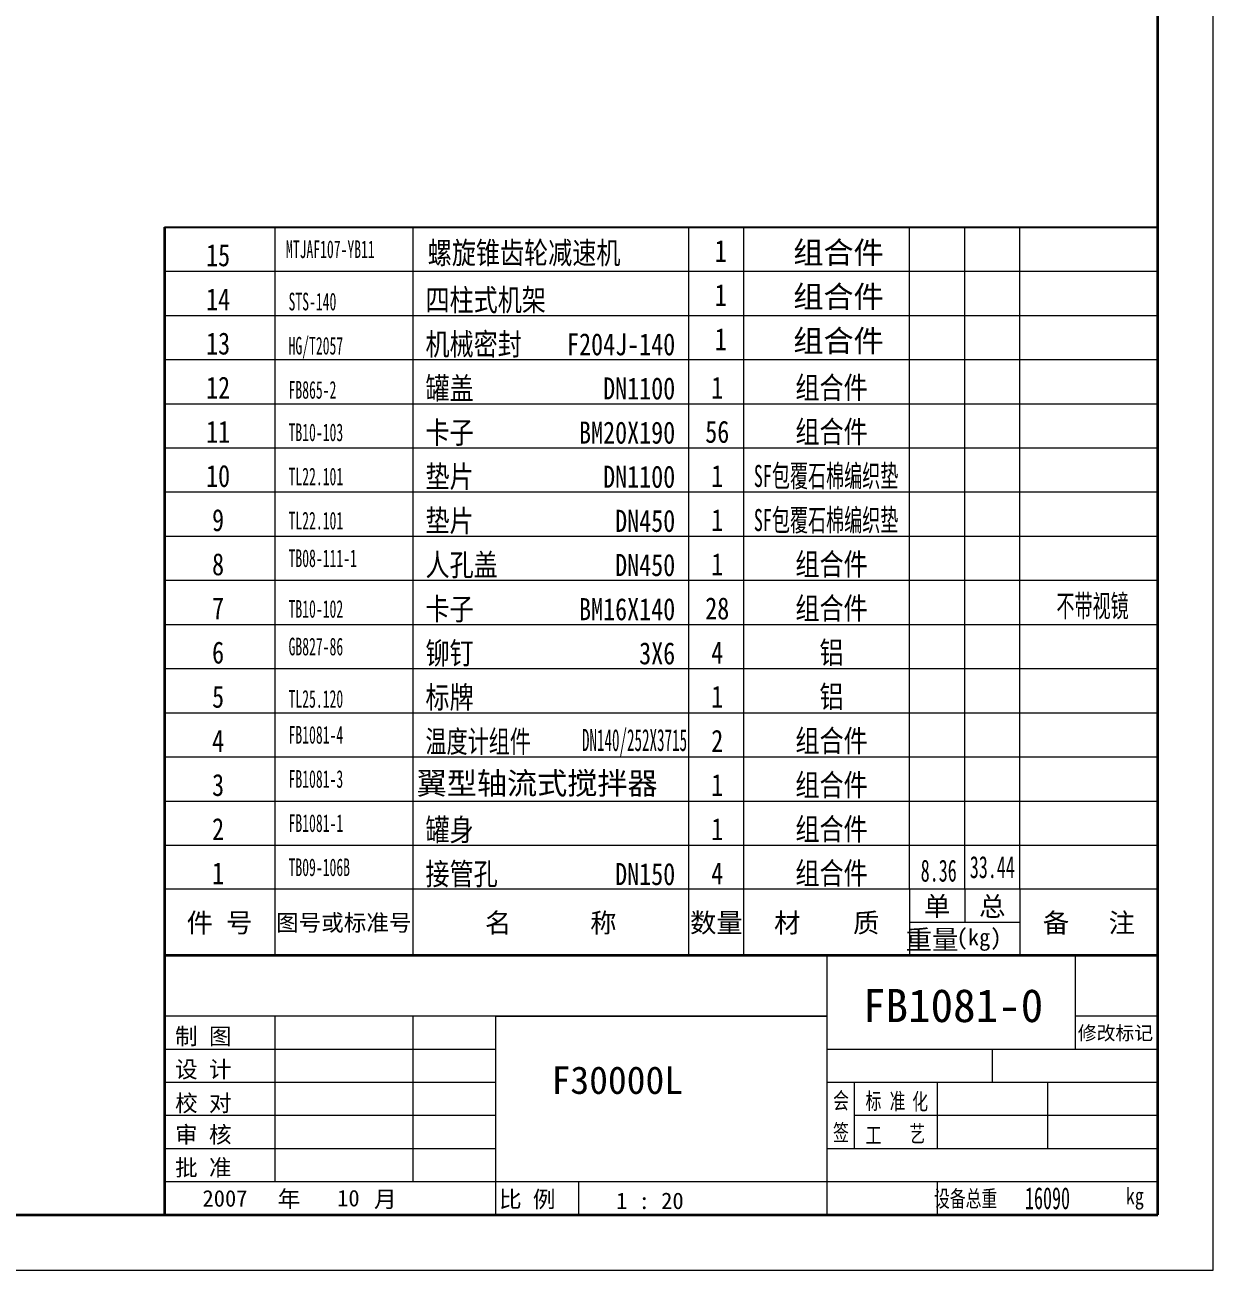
# Model space of a CAD drawing. Header units: millimetres. Extents: x 20551 to 32269, y 260 to 15110.
# Drawn here: x 26887 to 32269, y 260 to 5901 of the extents above; entities that cross this region are included whole.
import ezdxf
from ezdxf.enums import TextEntityAlignment as Align

# ---------------------------------------------------------------- set-up
doc = ezdxf.new("R2010")
doc.units = ezdxf.units.MM
doc.header["$LTSCALE"] = 100
doc.layers.get('0').update_dxf_attribs({"color": 1, "lineweight": 35})
doc.layers.add('16', color=7, linetype='Continuous', lineweight=18)
doc.layers.add('dim', color=7, linetype='Continuous', lineweight=18)
doc.layers.add('mark', color=1, linetype='Continuous')
doc.styles.get("Standard").update_dxf_attribs({"font": ''})
doc.styles.get('Standard').set_extended_font_data('SimSun')

msp = doc.modelspace()

# ---------------------------------------------------------------- linework, layer by layer
for p, q in [((32018.58791, 510.22673), (32018.58791, 14860.22673)), ((27518.58791, 4985.22673), (27518.58791, 1985.22673)), ((27518.58791, 1985.22673), (27518.58791, 510.22673)), ((32018.58791, 1685.22673), (27518.58791, 1685.22673)), ((21176.13115, 510.22673), (32018.58791, 510.22673))]:
    msp.add_line(p, q)
at = {"layer": '16'}
for p, q in [((32268.58791, 260.22673), (32268.58791, 15110.22673)), ((20551.13115, 260.22673), (32268.58791, 260.22673))]:
    msp.add_line(p, q, dxfattribs=at)
at = {"layer": 'dim'}
for p, q in [((27518.58791, 4985.22673), (32018.58791, 4985.22673)), ((28018.58791, 4985.22673), (28018.58791, 4785.22673)), ((28018.58791, 4985.22673), (28018.58791, 1985.22673)), ((28643.58791, 4985.22673), (28643.58791, 1985.22673)), ((29893.58791, 1685.22673), (29893.58791, 4985.22673)), ((30143.58791, 1985.22673), (30143.58791, 4985.22673)), ((30893.58791, 1985.22673), (30893.58791, 4985.22673)), ((31143.58791, 1985.22673), (31143.58791, 4985.22673)), ((31393.58791, 1985.22673), (31393.58791, 4985.22673)), ((27518.58791, 4785.22673), (32018.58791, 4785.22673)), ((27518.58791, 4585.22673), (32018.58791, 4585.22673)), ((27518.58791, 4385.22673), (32018.58791, 4385.22673)), ((27518.58791, 4185.22673), (32018.58791, 4185.22673)), ((27518.58791, 3985.22673), (32018.58791, 3985.22673)), ((27518.58791, 3785.22673), (32018.58791, 3785.22673)), ((27518.58791, 3585.22673), (32018.58791, 3585.22673)), ((27518.58791, 3385.22673), (32018.58791, 3385.22673)), ((27518.58791, 3185.22673), (32018.58791, 3185.22673)), ((27518.58791, 2985.22673), (32018.58791, 2985.22673)), ((27518.58791, 2785.22673), (32018.58791, 2785.22673)), ((27518.58791, 2585.22673), (32018.58791, 2585.22673)), ((27518.58791, 2385.22673), (32018.58791, 2385.22673)), ((27518.58791, 2185.22673), (32018.58791, 2185.22673)), ((32018.58791, 1985.22673), (27518.58791, 1985.22673)), ((28018.58791, 1985.22673), (28018.58791, 1685.22673)), ((28643.58791, 1985.22673), (28643.58791, 1685.22673)), ((28643.58791, 1985.22673), (28643.58791, 1685.22673)), ((30143.58791, 1685.22673), (30143.58791, 1985.22673)), ((30893.58791, 1985.22673), (30893.58791, 1685.22673)), ((31143.58791, 1985.22673), (31143.58791, 1835.22673)), ((31393.58791, 1985.22673), (31393.58791, 1685.22673)), ((31393.58791, 1835.22673), (30893.58791, 1835.22673)), ((30518.58791, 1685.22673), (30518.58791, 510.22673)), ((31643.58791, 1685.22673), (31643.58791, 1260.22673)), ((30518.58791, 1410.22673), (27518.58791, 1410.22673)), ((30518.58791, 1410.22673), (27518.58791, 1410.22673)), ((28018.58791, 1410.22673), (28018.58791, 660.22673)), ((28018.58791, 1410.22673), (28018.58791, 660.22673)), ((28643.58791, 1410.22673), (28643.58791, 660.22673)), ((28643.58791, 1410.22673), (28643.58791, 660.22673)), ((29018.58791, 1410.22673), (29018.58791, 510.22673)), ((29018.58791, 1410.22673), (30518.58791, 1410.22673)), ((29018.58791, 1410.22673), (30518.58791, 1410.22673)), ((32018.58791, 1410.22673), (31643.58791, 1410.22673)), ((32018.58791, 1385.22673), (32018.58791, 510.22673)), ((29018.58791, 1260.22673), (27518.58791, 1260.22673)), ((32018.58791, 1260.22673), (30518.58791, 1260.22673)), ((31268.58791, 1260.22673), (31268.58791, 1110.22673)), ((31268.58791, 1260.22673), (31268.58791, 1110.22673)), ((29018.58791, 1110.22673), (27518.58791, 1110.22673)), ((32018.58791, 1110.22673), (30518.58791, 1110.22673)), ((30643.58791, 1110.22673), (30643.58791, 810.22673)), ((31018.58791, 1110.22673), (31018.58791, 810.22673)), ((31518.58791, 1110.22673), (31518.58791, 810.22673)), ((29018.58791, 960.22673), (27518.58791, 960.22673)), ((32018.58791, 960.22673), (30643.58791, 960.22673)), ((29018.58791, 810.22673), (27518.58791, 810.22673)), ((32018.58791, 810.22673), (30518.58791, 810.22673)), ((32018.58791, 660.22673), (27518.58791, 660.22673)), ((29393.58791, 660.22673), (29393.58791, 510.22673)), ((31018.58791, 660.22673), (31018.58791, 510.22673)), ((27518.58791, 510.22673), (32018.58791, 510.22673)), ((27518.58791, 510.22673), (32018.58791, 510.22673))]:
    msp.add_line(p, q, dxfattribs=at)
at = {"layer": 'mark'}
msp.add_line((27518.58791, 4985.22673), (32018.58791, 4985.22673), dxfattribs=at)
msp.add_line((27518.58791, 4985.22673), (32018.58791, 4985.22673), dxfattribs=at)

# ---------------------------------------------------------------- texts
at = {"layer": '16', "insert": (30682.95651, 1533.79248), "char_height": 150, "attachment_point": 1}
msp.add_mtext('FB1081-0', dxfattribs=at)
at = {"layer": 'dim'}
for s, height, width, p in [('MTJAF107-YB11', 80, 0.568182, (28069.32854, 4845.22673)), ('螺旋锥齿轮减速机', 100, 0.8, (28711.30998, 4818.67465)), ('1', 100, 0.8, (30011.46704, 4827.4318)), ('STS-140', 80, 0.568182, (28081.08791, 4608.04606)), ('四柱式机架', 100, 0.8, (28701.15728, 4604.98978)), ('1', 100, 0.8, (30011.46704, 4627.4318)), ('机械密封', 100, 0.8, (28701.15728, 4404.98978)), ('1', 100, 0.8, (30011.46704, 4427.4318)), ('HG/T2057', 80, 0.568182, (28081.08791, 4408.04606)), ('FB865-2', 80, 0.568182, (28081.08791, 4208.04606)), ('罐盖', 100, 0.8, (28701.15728, 4204.98978)), ('卡子', 100, 0.8, (28701.15728, 4004.98978)), ('TB10-103', 80, 0.568182, (28081.08791, 4015.63084)), ('TL22.101', 80, 0.568182, (28081.08791, 3815.63084)), ('垫片', 100, 0.8, (28701.15728, 3804.98978)), ('TL22.101', 80, 0.568182, (28081.08791, 3615.63084)), ('垫片', 100, 0.8, (28701.15728, 3604.98978)), ('TB08-111-1', 80, 0.568182, (28081.08791, 3445.22673)), ('人孔盖', 100, 0.8, (28701.15728, 3404.98978)), ('TB10-102', 80, 0.568182, (28081.08791, 3215.63084)), ('卡子', 100, 0.8, (28701.15728, 3204.98978)), ('GB827-86', 80, 0.568182, (28081.08791, 3045.22673)), ('铆钉', 100, 0.8, (28701.15728, 3004.98978)), ('TL25.120', 80, 0.568182, (28081.08791, 2808.04606)), ('标牌', 100, 0.8, (28701.15728, 2804.98978)), ('FB1081-4', 80, 0.568182, (28081.08791, 2645.22673)), ('温度计组件', 100, 0.7, (28701.15728, 2604.98978)), ('FB1081-3', 80, 0.568182, (28081.08791, 2445.22673)), ('FB1081-1', 80, 0.568182, (28081.08791, 2245.22673)), ('罐身', 100, 0.8, (28701.15728, 2204.98978)), ('TB09-106B', 80, 0.568182, (28081.08791, 2045.22673)), ('接管孔', 100, 0.8, (28701.15728, 2004.98978)), ('会', 75, 0.7, (30547.45248, 990.71014)), ('标', 75, 0.7, (30694.78178, 988.9194)), ('准', 75, 0.7, (30803.55164, 987.90901)), ('化', 75, 0.7, (30905.8882, 986.33254)), ('签', 75, 0.7, (30547.45248, 845.50128)), ('工', 75, 0.7, (30694.78178, 833.91624)), ('艺', 75, 0.7, (30892.5336, 840.34494))]:
    msp.add_text(s, height=height, dxfattribs=dict(at, width=width)).set_placement(p)
for s, height, p in [('组合件', 100, (30367.30729, 4819.94456)), ('组合件', 100, (30367.30729, 4619.94456)), ('组合件', 100, (30367.30729, 4419.94456)), ('翼型轴流式搅拌器 ', 100, (28661.4317, 2415.64021)), ('制 图', 75, (27567.15975, 1282.1722)), ('修改标记', 62.5, (31655.78401, 1302.98736)), ('设 计', 75, (27567.15975, 1132.08483)), ('校 对', 75, (27567.15975, 979.08079)), ('审 核', 75, (27567.15975, 836.78519)), ('批 准', 75, (27567.15975, 687.20185)), ('2007', 75, (27691.07396, 547.74224)), ('年', 75, (28031.85789, 545.19004)), ('10', 75, (28300.95923, 548.73649)), ('月', 75, (28468.19627, 544.53367)), ('比 例', 75, (29034.50094, 543.84307)), ('1 : 20', 75, (29564.54817, 536.62125))]:
    msp.add_text(s, height=height, dxfattribs=at).set_placement(p)
for s, width, p in [('15', 0.8, (27761.88297, 4808.04606)), ('14', 0.8, (27761.88297, 4608.04606)), ('13', 0.8, (27761.88297, 4408.04606)), ('12', 0.8, (27761.88297, 4208.04606)), ('1', 0.8, (30022.81513, 4208.04606)), ('组合件', 0.8, (30540.37791, 4208.04606)), ('组合件', 0.8, (30540.37791, 4008.04606)), ('11', 0.8, (27761.88297, 4008.04606)), ('56', 0.8, (30022.81513, 4008.04606)), ('10', 0.8, (27761.88297, 3808.04606)), ('1', 0.8, (30022.81513, 3808.04606)), ('SF包覆石棉编织垫', 0.6, (30515.74253, 3808.03408)), ('SF包覆石棉编织垫', 0.6, (30515.74253, 3608.03408)), ('9', 0.8, (27761.88297, 3608.04606)), ('1', 0.8, (30022.81513, 3608.04606)), ('8', 0.8, (27761.88297, 3408.04606)), ('1', 0.8, (30022.81513, 3408.04606)), ('组合件', 0.8, (30540.37791, 3408.04606)), ('不带视镜', 0.6, (31722.58534, 3219.16623)), ('7', 0.8, (27761.88297, 3208.04606)), ('28', 0.8, (30022.81513, 3208.04606)), ('组合件', 0.8, (30540.37791, 3208.04606)), ('6', 0.8, (27761.88297, 3008.04606)), ('4', 0.8, (30022.81513, 3008.04606)), ('铝', 0.8, (30540.37791, 3008.04606)), ('5', 0.8, (27761.88297, 2808.04606)), ('1', 0.8, (30022.81513, 2808.04606)), ('铝', 0.8, (30540.37791, 2808.04606)), ('组合件', 0.8, (30540.37791, 2608.04606)), ('4', 0.8, (27761.88297, 2608.04606)), ('2', 0.8, (30022.81513, 2608.04606)), ('3', 0.8, (27761.88297, 2408.04606)), ('1', 0.8, (30022.81513, 2408.04606)), ('组合件', 0.8, (30540.37791, 2408.04606)), ('组合件', 0.8, (30540.37791, 2208.04606)), ('2', 0.8, (27761.88297, 2208.04606)), ('1', 0.8, (30022.81513, 2208.04606)), ('1', 0.8, (27761.88297, 2008.04606)), ('4', 0.8, (30022.81513, 2008.04606)), ('组合件', 0.8, (30540.37791, 2008.04606)), ('8.36', 0.6, (31025.86187, 2019.98044))]:
    msp.add_text(s, height=100, dxfattribs=dict(at, width=width)).set_placement(p, align=Align.CENTER)
for s, width, p in [('F204J-140', 0.8, (29832.30436, 4404.44098)), ('DN1100', 0.8, (29832.30436, 4204.44098)), ('BM20X190', 0.8, (29832.30436, 4004.44098)), ('DN1100', 0.8, (29832.30436, 3804.44098)), ('DN450', 0.8, (29832.30436, 3604.44098)), ('DN450', 0.8, (29832.30436, 3404.44098)), ('BM16X140', 0.8, (29832.30436, 3204.44098)), ('3X6', 0.8, (29832.30436, 3004.44098)), ('DN140/252X3715', 0.5, (29886.09858, 2611.61973)), ('DN150', 0.8, (29832.30436, 2004.44098))]:
    msp.add_text(s, height=100, dxfattribs=dict(at, width=width)).set_placement(p, align=Align.RIGHT)
for s, height, width, p in [('33.44', 100, 0.6, (31268.58791, 2085.22673)), ('设备总重', 75, 0.7, (31147.85284, 585.22673)), ('16090', 100, 0.6, (31518.58791, 585.22673)), ('kg', 75, 0.8, (31914.20809, 585.22673))]:
    msp.add_text(s, height=height, dxfattribs=dict(at, width=width)).set_placement(p, align=Align.MIDDLE)
for s, height, p in [('单', 87.5, (31018.58791, 1910.22673)), ('总', 87.5, (31268.58791, 1910.22673)), ('件 号', 87.5, (27768.58791, 1835.22673)), ('图号或标准号', 75, (28331.08791, 1835.22673)), ('名      称', 87.5, (29268.58791, 1835.22673)), ('数量', 87.5, (30018.58791, 1835.22673)), ('材    质', 87.5, (30518.58791, 1835.22673)), ('备   注', 87.5, (31706.08791, 1835.22673)), ('重量', 87.5, (30995.67908, 1760.22673)), ('(kg)', 75, (31208.63677, 1760.22673))]:
    msp.add_text(s, height=height, dxfattribs=at).set_placement(p, align=Align.MIDDLE)
at = {"layer": 'dim', "insert": (29272.5456, 1183.40737), "char_height": 125, "attachment_point": 1}
msp.add_mtext('F30000L', dxfattribs=at)

doc.saveas('drawing.dxf')
